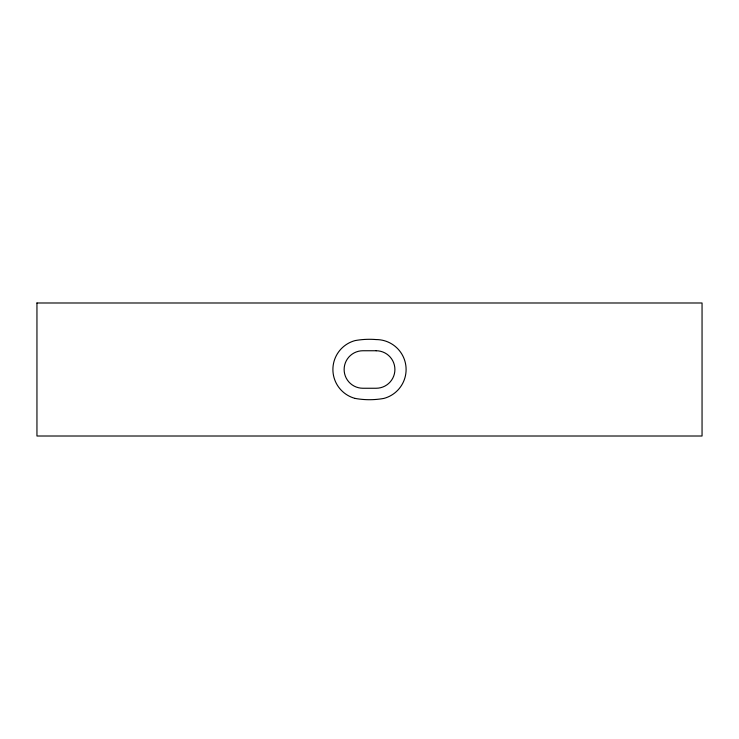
<?xml version="1.0" encoding="UTF-8"?>
<svg xmlns="http://www.w3.org/2000/svg" width="739" height="739" viewBox="0 0 739 739"><rect width="100%" height="100%" fill="white"/><g stroke="black" fill="none" stroke-linecap="round" stroke-linejoin="round"><path stroke-width="1.11" d="M36.95 302.99L36.95 436.01L702.05 436.01L702.05 302.99L36.95 302.99M376.151 350.748L362.904 350.748A18.752 18.752 0 0 0 344.134 369.482A18.752 18.752 0 0 0 362.867 388.252L376.151 388.252A18.752 18.752 0 0 0 394.903 369.5A18.752 18.752 0 0 0 376.151 350.748M355.099 398.413A80.727 80.727 0 0 0 383.901 398.413A29.929 29.929 0 0 0 376.151 339.57A80.727 80.727 0 0 0 355.099 340.587A29.929 29.929 0 0 0 355.099 398.413"/></g></svg>
